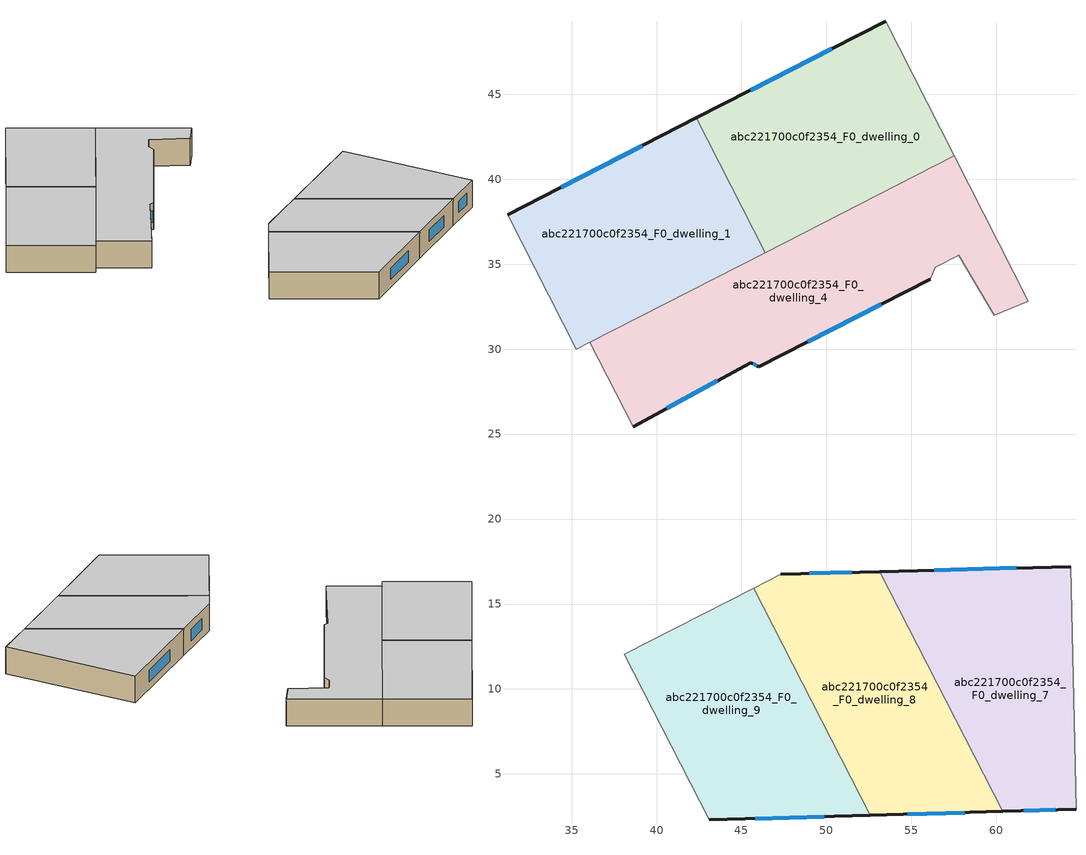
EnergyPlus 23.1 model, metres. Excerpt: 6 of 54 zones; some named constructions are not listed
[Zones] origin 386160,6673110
abc221700c0f2354_F0_dwelling_0
 floor ground (EU_floor_Construction): 53.48,49.3 57.52,41.38 46.41,35.68 42.35,43.6 z0
 wall outside (EU_wall_Construction): 53.48,49.3 42.35,43.6 z0:3
 wall adiabatic (EU_wall_Construction): 57.52,41.38 53.48,49.3 z0:3
 wall to abc221700c0f2354_F0_dwelling_1 (EU_wall_Construction): 42.35,43.6 46.41,35.68 z0:3
 wall to abc221700c0f2354_F0_dwelling_4 (EU_wall_Construction): 46.41,35.68 57.52,41.38 z0:3
 window (EU_Window_Construction): 50.3,47.68 45.53,45.23 z0.86:2.14
 ceiling to abc221700c0f2354_F1_dwelling_0 (EU_floor_Construction): 57.52,41.38 53.48,49.3 42.35,43.6 46.41,35.68 z3
abc221700c0f2354_F0_dwelling_1
 floor ground (EU_floor_Construction): 42.35,43.6 46.41,35.68 35.29,29.99 31.23,37.91 z0
 wall outside (EU_wall_Construction): 42.35,43.6 31.23,37.91 z0:3
 wall to abc221700c0f2354_F0_dwelling_2 (EU_wall_Construction): 31.23,37.91 35.29,29.99 z0:3
 wall to abc221700c0f2354_F0_dwelling_5 (EU_wall_Construction): 35.29,29.99 36.08,30.4 z0:3
 wall to abc221700c0f2354_F0_dwelling_4 (EU_wall_Construction): 36.08,30.4 46.41,35.68 z0:3
 window (EU_Window_Construction): 39.17,41.98 34.41,39.54 z0.86:2.14
 ceiling to abc221700c0f2354_F1_dwelling_1 (EU_floor_Construction): 46.41,35.68 42.35,43.6 31.23,37.91 35.29,29.99 z3
abc221700c0f2354_F0_dwelling_4
 floor ground (EU_floor_Construction): 57.52,41.38 61.87,32.83 59.88,31.99 57.78,35.51 56.4,34.83 56.11,34.1 46.02,28.97 45.55,29.2 38.62,25.44 36.08,30.4 z0
 wall outside (EU_wall_Construction): 38.62,25.44 45.55,29.2 46.02,28.97 56.11,34.1 z0:3
 wall adiabatic (EU_wall_Construction): 56.11,34.1 56.4,34.83 57.78,35.51 59.88,31.99 61.87,32.83 57.52,41.38 z0:3
 wall to abc221700c0f2354_F0_dwelling_5 (EU_wall_Construction): 36.08,30.4 38.62,25.44 z0:3
 window (EU_Window_Construction): 48.91,30.44 53.23,32.64 / 45.68,29.13 45.89,29.04 / 40.6,26.51 43.57,28.13 z0.86:2.14
 ceiling to abc221700c0f2354_F1_dwelling_4 (EU_floor_Construction): 59.88,31.99 61.87,32.83 57.52,41.38 36.08,30.4 38.62,25.44 45.55,29.2 46.02,28.97 56.11,34.1 56.4,34.83 57.78,35.51 z3
abc221700c0f2354_F0_dwelling_7
 floor ground (EU_floor_Construction): 64.38,17.2 64.69,2.92 60.38,2.79 53.15,16.91 z0
 wall outside (EU_wall_Construction): 60.38,2.79 64.69,2.92 / 64.38,17.2 53.15,16.91 z0:3
 wall to abc221700c0f2354_F0_dwelling_8 (EU_wall_Construction): 53.15,16.91 60.38,2.79 z0:3
 wall adiabatic (EU_wall_Construction): 64.69,2.92 64.38,17.2 z0:3
 window (EU_Window_Construction): 61.61,2.83 63.45,2.88 / 61.17,17.12 56.36,16.99 z0.86:2.14
 ceiling to abc221700c0f2354_F1_dwelling_7 (EU_floor_Construction): 64.69,2.92 64.38,17.2 53.15,16.91 60.38,2.79 z3
abc221700c0f2354_F0_dwelling_8
 floor ground (EU_floor_Construction): 53.15,16.91 60.38,2.79 52.57,2.57 45.72,15.94 47.31,16.76 z0
 wall outside (EU_wall_Construction): 53.15,16.91 47.31,16.76 / 52.57,2.57 60.38,2.79 z0:3
 wall to abc221700c0f2354_F0_dwelling_9 (EU_wall_Construction): 45.72,15.94 52.57,2.57 z0:3
 wall to abc221700c0f2354_F0_dwelling_5 (EU_wall_Construction): 47.31,16.76 45.72,15.94 z0:3
 window (EU_Window_Construction): 51.48,16.87 48.98,16.8 / 54.8,2.63 58.14,2.73 z0.86:2.14
 ceiling to abc221700c0f2354_F1_dwelling_8 (EU_floor_Construction): 60.38,2.79 53.15,16.91 47.31,16.76 45.72,15.94 52.57,2.57 z3
abc221700c0f2354_F0_dwelling_9
 floor ground (EU_floor_Construction): 45.72,15.94 52.57,2.57 43.09,2.29 38.1,12.04 z0
 wall outside (EU_wall_Construction): 43.09,2.29 52.57,2.57 z0:3
 wall to abc221700c0f2354_F0_dwelling_10 (EU_wall_Construction): 38.1,12.04 43.09,2.29 z0:3
 wall to abc221700c0f2354_F0_dwelling_5 (EU_wall_Construction): 45.72,15.94 38.1,12.04 z0:3
 window (EU_Window_Construction): 45.8,2.37 49.86,2.49 z0.86:2.14
 ceiling to abc221700c0f2354_F1_dwelling_9 (EU_floor_Construction): 52.57,2.57 45.72,15.94 38.1,12.04 43.09,2.29 z3
[SCHEDULE:FILE] Column Number=1; Rows to Skip at Top=0; Number of Hours of Data=8760; Column Separator=Comma; Interpolate to Timestep=No; Minutes per Item=60; Adjust Schedule for Daylight Savings=Yes
Name | File
EU_Step8_GainSchedule_abc221700c0f2354_F0_dwelling_9_f000 | ../../schedules/abc221700c0f2354/abc221700c0f2354_F0_dwelling_9_f000_gain.csv
EU_Step8_GainSchedule_abc221700c0f2354_F0_dwelling_10_f000 | ../../schedules/abc221700c0f2354/abc221700c0f2354_F0_dwelling_10_f000_gain.csv
EU_Step8_GainSchedule_abc221700c0f2354_F1_dwelling_0_f000 | ../../schedules/abc221700c0f2354/abc221700c0f2354_F1_dwelling_0_f000_gain.csv
EU_Step8_GainSchedule_abc221700c0f2354_F1_dwelling_1_f000 | ../../schedules/abc221700c0f2354/abc221700c0f2354_F1_dwelling_1_f000_gain.csv
EU_Step8_GainSchedule_abc221700c0f2354_F1_dwelling_2_f000 | ../../schedules/abc221700c0f2354/abc221700c0f2354_F1_dwelling_2_f000_gain.csv
EU_Step8_GainSchedule_abc221700c0f2354_F1_dwelling_3_f000 | ../../schedules/abc221700c0f2354/abc221700c0f2354_F1_dwelling_3_f000_gain.csv
EU_Step8_GainSchedule_abc221700c0f2354_F1_dwelling_4_f000 | ../../schedules/abc221700c0f2354/abc221700c0f2354_F1_dwelling_4_f000_gain.csv
EU_Step8_GainSchedule_abc221700c0f2354_F1_dwelling_5_f000 | ../../schedules/abc221700c0f2354/abc221700c0f2354_F1_dwelling_5_f000_gain.csv
EU_Step8_GainSchedule_abc221700c0f2354_F1_dwelling_6_f000 | ../../schedules/abc221700c0f2354/abc221700c0f2354_F1_dwelling_6_f000_gain.csv
EU_Step8_GainSchedule_abc221700c0f2354_F1_dwelling_7_f000 | ../../schedules/abc221700c0f2354/abc221700c0f2354_F1_dwelling_7_f000_gain.csv
EU_Step8_GainSchedule_abc221700c0f2354_F1_dwelling_8_f000 | ../../schedules/abc221700c0f2354/abc221700c0f2354_F1_dwelling_8_f000_gain.csv
EU_Step8_GainSchedule_abc221700c0f2354_F1_dwelling_9_f000 | ../../schedules/abc221700c0f2354/abc221700c0f2354_F1_dwelling_9_f000_gain.csv
EU_Step8_GainSchedule_abc221700c0f2354_F1_dwelling_10_f000 | ../../schedules/abc221700c0f2354/abc221700c0f2354_F1_dwelling_10_f000_gain.csv
EU_Step8_GainSchedule_abc221700c0f2354_F2_dwelling_0_f000 | ../../schedules/abc221700c0f2354/abc221700c0f2354_F2_dwelling_0_f000_gain.csv
EU_Step8_GainSchedule_abc221700c0f2354_F2_dwelling_1_f000 | ../../schedules/abc221700c0f2354/abc221700c0f2354_F2_dwelling_1_f000_gain.csv
EU_Step8_GainSchedule_abc221700c0f2354_F2_dwelling_2_f000 | ../../schedules/abc221700c0f2354/abc221700c0f2354_F2_dwelling_2_f000_gain.csv
EU_Step8_GainSchedule_abc221700c0f2354_F2_dwelling_3_f000 | ../../schedules/abc221700c0f2354/abc221700c0f2354_F2_dwelling_3_f000_gain.csv
EU_Step8_GainSchedule_abc221700c0f2354_F2_dwelling_4_f000 | ../../schedules/abc221700c0f2354/abc221700c0f2354_F2_dwelling_4_f000_gain.csv
EU_Step8_GainSchedule_abc221700c0f2354_F2_dwelling_5_f000 | ../../schedules/abc221700c0f2354/abc221700c0f2354_F2_dwelling_5_f000_gain.csv
EU_Step8_GainSchedule_abc221700c0f2354_F2_dwelling_6_f000 | ../../schedules/abc221700c0f2354/abc221700c0f2354_F2_dwelling_6_f000_gain.csv
EU_Step8_GainSchedule_abc221700c0f2354_F2_dwelling_7_f000 | ../../schedules/abc221700c0f2354/abc221700c0f2354_F2_dwelling_7_f000_gain.csv
EU_Step8_GainSchedule_abc221700c0f2354_F2_dwelling_8_f000 | ../../schedules/abc221700c0f2354/abc221700c0f2354_F2_dwelling_8_f000_gain.csv
EU_Step8_GainSchedule_abc221700c0f2354_F2_dwelling_9_f000 | ../../schedules/abc221700c0f2354/abc221700c0f2354_F2_dwelling_9_f000_gain.csv
EU_Step8_GainSchedule_abc221700c0f2354_F2_dwelling_10_f000 | ../../schedules/abc221700c0f2354/abc221700c0f2354_F2_dwelling_10_f000_gain.csv
